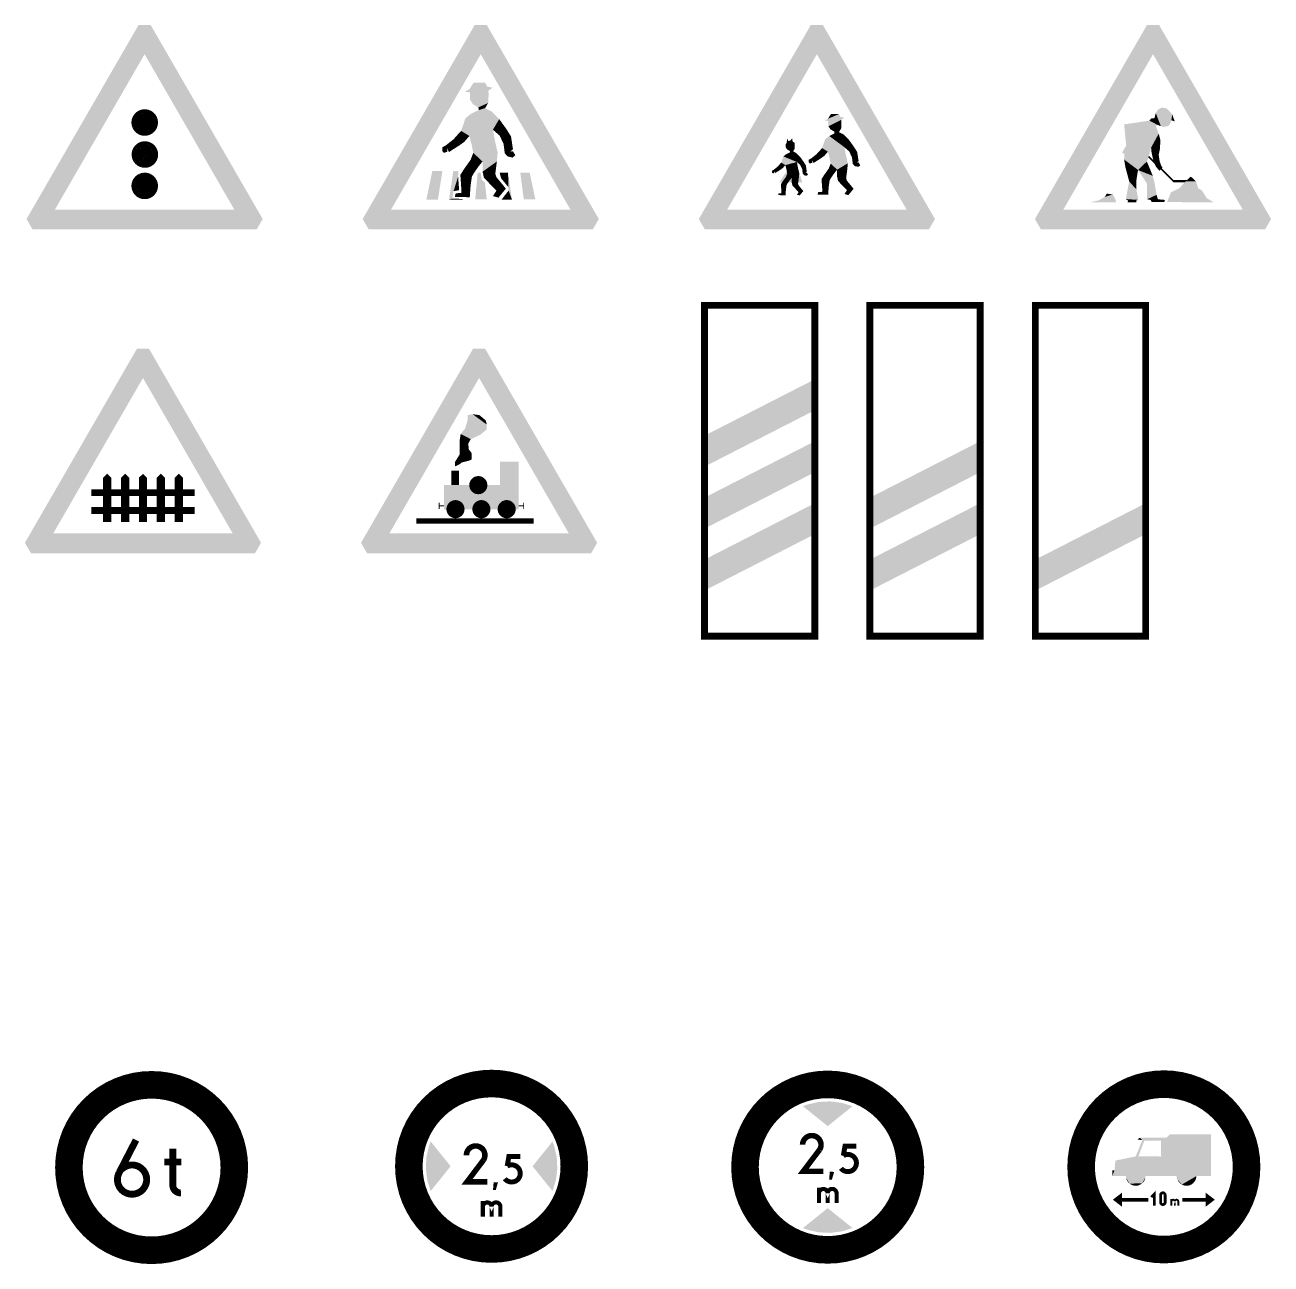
# Model space of a CAD drawing. Extents: x 1216 to 44401, y 2119 to 23617.
# Drawn here: x 11844 to 16865, y 8108 to 13101 of the extents above; entities that cross this region are included whole.
import ezdxf

# ---------------------------------------------------------------- set-up
doc = ezdxf.new("R2010")
doc.units = 0
doc.header["$LTSCALE"] = 10
doc.header["$MEASUREMENT"] = 0
doc.layers.get('0').update_dxf_attribs({"linetype": 'CONTINUOUS'})

# ---------------------------------------------------------------- blocks, each defined once
blk = doc.blocks.new('A11')
at = {"color": 1, "linetype": 'CONTINUOUS'}
for points in [[(-21.8, 741.6), (0, 635.4), (-428.2, 37.8), (-325.3, 72)], [(21.8, 741.6), (-21.8, 741.6), (21.8, 741.6), (0, 635.4)], [(428.2, 37.8), (325.3, 72), (21.8, 741.6), (0, 635.4)], [(-325.3, 72), (-406.4, 0), (-325.3, 72), (-428.2, 37.8)], [(-325.3, 72), (-406.4, 0), (325.3, 72), (406.4, 0)], [(428.2, 37.8), (325.3, 72), (428.2, 37.8), (406.4, 0)]]:
    blk.add_solid(points, dxfattribs=at)
at = {"color": 7, "linetype": 'CONTINUOUS'}
for points in [[(-58.4, 499.8), (22.9, 518.3), (-41.3, 508.3), (15.7, 532.5)], [(-38.4, 496.9), (42.8, 514), (-58.4, 499.8), (22.9, 518.3)], [(-41.3, 508.3), (15.7, 532.5), (-41.3, 508.3), (-25.6, 532.5)], [(-38.4, 469.9), (27.1, 502.6), (-38.4, 496.9), (42.8, 514)], [(-28.4, 454.2), (28.6, 492.7), (-38.4, 469.9), (27.1, 502.6)], [(-8.5, 442.8), (27.1, 458.5), (-28.4, 454.2), (28.6, 492.7)], [(-7.1, 432.9), (15.7, 440), (-8.5, 442.8), (27.1, 458.5)], [(-55.5, 402.9), (44.2, 361.6), (-34.1, 420), (44.2, 361.6)], [(-34.1, 420), (44.2, 361.6), (-7.1, 432.9), (44.2, 361.6)], [(-7.1, 432.9), (44.2, 361.6), (15.7, 440), (44.2, 361.6)], [(15.7, 440), (44.2, 361.6), (40, 427.2), (44.2, 361.6)], [(40, 427.2), (44.2, 361.6), (67, 400.1), (44.2, 361.6)], [(-71.2, 357.4), (-41.3, 339), (-55.5, 402.9), (44.2, 361.6)], [(51.4, 321.8), (-41.3, 339), (44.2, 361.6), (-41.3, 339)], [(67, 400.1), (44.2, 361.6), (92.7, 364.5), (44.2, 361.6)], [(92.7, 364.5), (44.2, 361.6), (92.7, 364.5), (68.5, 340.3)], [(92.7, 364.5), (68.5, 340.3), (109.8, 337.4), (68.5, 340.3)], [(-126.8, 304.7), (-99.7, 326), (-126.8, 304.7), (-121.1, 294.7)], [(-115.4, 280.5), (-121.1, 294.7), (-79.7, 303.3), (-99.7, 326)], [(-99.7, 326), (-79.7, 303.3), (-71.2, 357.4), (-59.8, 317.5)], [(-71.2, 357.4), (-59.8, 317.5), (-71.2, 357.4), (-41.3, 339)], [(61.3, 279), (-32.7, 306.1), (51.4, 321.8), (-41.3, 339)], [(109.8, 337.4), (68.5, 340.3), (109.8, 337.4), (82.7, 310.4)], [(109.8, 337.4), (82.7, 310.4), (116.9, 290.4), (82.7, 310.4)], [(-121.1, 281.9), (-139.6, 297.6), (-121.1, 294.7), (-126.8, 304.7)], [(-133.9, 277.6), (-139.6, 284.7), (-121.1, 281.9), (-139.6, 297.6)], [(-8.1, 228.3), (-37, 252), (6.4, 246.4), (-27, 277.6)], [(6.4, 246.4), (-27, 277.6), (61.3, 279), (-32.7, 306.1)], [(6.4, 246.4), (61.3, 279), (6.4, 209.3), (58.5, 246.3)], [(116.9, 290.4), (82.7, 310.4), (116.9, 290.4), (87, 276.2)], [(116.9, 290.4), (87, 276.2), (106.9, 283.3), (97, 264.8)], [(106.9, 283.3), (97, 264.8), (116.9, 283.3), (115.5, 260.5)], [(116.9, 283.3), (115.5, 260.5), (116.9, 283.3), (125.5, 269.1)], [(-24.2, 205.4), (-58.4, 222.1), (-8.1, 228.3), (-37, 252)], [(6.4, 209.3), (58.5, 246.3), (6.4, 209.3), (52.8, 202.1)], [(-197.2, 108.2), (-155.4, 108.2), (-175.7, 212), (-139, 212)], [(-99.7, 212), (-81.2, 212), (-114.9, 108.2), (-82, 191.7)], [(-114.9, 108.2), (-82, 191.7), (-103.1, 111.5), (-98.4, 138.9)], [(-98.4, 138.9), (-82, 191.7), (-98.4, 138.9), (-78.4, 142.3)], [(-32, 191.8), (-74, 197.9), (-24.2, 205.4), (-58.4, 222.1)], [(-37, 158), (-71.2, 159.4), (-32, 191.8), (-74, 197.9)], [(-11.1, 205.6), (-0.2, 205.6), (-20, 109.5), (4.1, 181.6)], [(-20, 109.5), (1.5, 181.3), (21.8, 109.5), (15.2, 170.1)], [(6.4, 209.3), (52.8, 202.1), (11.5, 187.9), (52.8, 202.1)], [(11.5, 187.9), (52.8, 202.1), (37.1, 160.8), (57.1, 189.3)], [(37.1, 160.8), (57.1, 189.3), (57.1, 140.9), (57.1, 189.3)], [(57.1, 140.9), (57.1, 189.3), (57.1, 140.9), (91.3, 148)], [(68.7, 205.6), (99.1, 205.6), (73.8, 185.5), (100.3, 153.4)], [(100.3, 153.4), (99.1, 205.6), (101, 141.1), (113, 108.2)], [(143.4, 205.6), (177.6, 205.6), (156, 109.5), (197.8, 109.5)], [(-39.8, 116.7), (-69.8, 132.4), (-37, 158), (-71.2, 159.4)], [(57.1, 140.9), (91.3, 148), (44.2, 121), (64.2, 115.3)], [(75.6, 108.2), (113, 108.2), (75.6, 108.2), (101, 141.1)], [(-114.9, 108.2), (-103.1, 111.5), (-65.5, 108.2), (-65.5, 110.7)], [(-94, 118.1), (-91.1, 130.9), (-39.8, 116.7), (-69.8, 132.4)]]:
    blk.add_solid(points, dxfattribs=at)
blk = doc.blocks.new('A12')
at = {"color": 1, "linetype": 'CONTINUOUS'}
for points in [[(-21.8, 741.6), (0, 635.4), (-428.2, 37.8), (-325.3, 72)], [(21.8, 741.6), (-21.8, 741.6), (21.8, 741.6), (0, 635.4)], [(428.2, 37.8), (325.3, 72), (21.8, 741.6), (0, 635.4)], [(-325.3, 72), (-406.4, 0), (-325.3, 72), (-428.2, 37.8)], [(-325.3, 72), (-406.4, 0), (325.3, 72), (406.4, 0)], [(428.2, 37.8), (325.3, 72), (428.2, 37.8), (406.4, 0)]]:
    blk.add_solid(points, dxfattribs=at)
at = {"color": 7, "linetype": 'CONTINUOUS'}
for points in [[(27.9, 395.2), (85.1, 408.2), (39.9, 401.2), (80.1, 418.2)], [(41.9, 393.2), (99.1, 405.2), (27.9, 395.2), (85.1, 408.2)], [(39.9, 401.2), (80.1, 418.2), (39.9, 401.2), (51, 418.2)], [(41.9, 374.1), (88.1, 397.2), (41.9, 393.2), (99.1, 405.2)], [(49, 363.1), (89.1, 390.2), (41.9, 374.1), (88.1, 397.2)], [(63, 355.1), (88.1, 366.1), (49, 363.1), (89.1, 390.2)], [(64, 348.1), (80.1, 353.1), (63, 355.1), (88.1, 366.1)], [(18.9, 294.9), (39.9, 282), (29.9, 327), (100.1, 297.9)], [(29.9, 327), (100.1, 297.9), (44.9, 339), (100.1, 297.9)], [(44.9, 339), (100.1, 297.9), (64, 348.1), (100.1, 297.9)], [(64, 348.1), (100.1, 297.9), (80.1, 353.1), (100.1, 297.9)], [(80.1, 353.1), (100.1, 297.9), (97.1, 344), (100.1, 297.9)], [(97.1, 344), (100.1, 297.9), (116.2, 325), (100.1, 297.9)], [(116.2, 325), (100.1, 297.9), (134.2, 299.9), (100.1, 297.9)], [(-121.4, 264.8), (-72.3, 244.5), (-110.9, 273.2), (-72.3, 244.5)], [(-108.1, 290.1), (-80, 309), (-113, 297.8), (-80.7, 313.9)], [(-110.9, 273.2), (-72.3, 244.5), (-97.6, 279.6), (-72.3, 244.5)], [(-98.3, 284.5), (-80.7, 292.2), (-108.1, 290.1), (-80, 309)], [(-97.6, 279.6), (-86.3, 283.1), (-98.3, 284.5), (-80.7, 292.2)], [(-97.6, 279.6), (-72.3, 244.5), (-86.3, 283.1), (-72.3, 244.5)], [(-86.3, 283.1), (-72.3, 244.5), (-74.4, 276.7), (-72.3, 244.5)], [(-74.4, 276.7), (-72.3, 244.5), (-61.1, 263.4), (-72.3, 244.5)], [(-20.3, 257.8), (-1.2, 272.9), (-20.3, 257.8), (-16.3, 250.8)], [(-12.2, 240.8), (-16.3, 250.8), (12.8, 256.8), (-1.2, 272.9)], [(-1.2, 272.9), (12.8, 256.8), (18.9, 294.9), (26.9, 266.8)], [(18.9, 294.9), (26.9, 266.8), (18.9, 294.9), (39.9, 282)], [(105.1, 269.9), (39.9, 282), (100.1, 297.9), (39.9, 282)], [(112.2, 239.8), (45.9, 258.8), (105.1, 269.9), (39.9, 282)], [(134.2, 299.9), (100.1, 297.9), (134.2, 299.9), (117.2, 282.9)], [(134.2, 299.9), (117.2, 282.9), (146.3, 280.9), (117.2, 282.9)], [(146.3, 280.9), (117.2, 282.9), (146.3, 280.9), (127.2, 261.8)], [(146.3, 280.9), (127.2, 261.8), (151.3, 247.8), (127.2, 261.8)], [(-156.6, 216.4), (-143.2, 226.9), (-156.6, 216.4), (-153.8, 211.5)], [(-150.9, 204.5), (-153.8, 211.5), (-133.4, 215.7), (-143.2, 226.9)], [(-143.2, 226.9), (-133.4, 215.7), (-129.2, 242.4), (-123.6, 222.7)], [(-129.2, 242.4), (-114.4, 233.3), (-121.4, 264.8), (-72.3, 244.5)], [(-129.2, 242.4), (-123.6, 222.7), (-129.2, 242.4), (-114.4, 233.3)], [(-68.8, 224.8), (-114.4, 233.3), (-72.3, 244.5), (-114.4, 233.3)], [(-63.9, 203.8), (-110.2, 217.1), (-68.8, 224.8), (-114.4, 233.3)], [(-61.1, 263.4), (-72.3, 244.5), (-48.4, 245.9), (-72.3, 244.5)], [(-48.4, 245.9), (-72.3, 244.5), (-48.4, 245.9), (-60.4, 233.9)], [(-48.4, 245.9), (-60.4, 233.9), (-40, 232.5), (-60.4, 233.9)], [(-40, 232.5), (-60.4, 233.9), (-40, 232.5), (-53.3, 219.2)], [(-40, 232.5), (-53.3, 219.2), (-36.5, 209.4), (-53.3, 219.2)], [(-16.3, 241.8), (-29.3, 252.8), (-16.3, 250.8), (-20.3, 257.8)], [(-25.3, 238.8), (-29.3, 243.8), (-16.3, 241.8), (-29.3, 252.8)], [(63.3, 204), (42.9, 220.7), (73.5, 216.8), (50, 238.8)], [(73.5, 216.8), (50, 238.8), (112.2, 239.8), (45.9, 258.8)], [(73.5, 216.8), (112.2, 239.8), (73.5, 190.7), (110.2, 216.7)], [(151.3, 247.8), (127.2, 261.8), (151.3, 247.8), (130.2, 237.8)], [(151.3, 247.8), (130.2, 237.8), (144.3, 242.8), (137.2, 229.8)], [(144.3, 242.8), (137.2, 229.8), (151.3, 242.8), (150.3, 226.7)], [(151.3, 242.8), (150.3, 226.7), (151.3, 242.8), (157.3, 232.8)], [(-153.8, 205.2), (-162.9, 212.9), (-153.8, 211.5), (-156.6, 216.4)], [(-160.1, 203.1), (-162.9, 206.6), (-153.8, 205.2), (-162.9, 212.9)], [(-106, 167.5), (-122.9, 175.7), (-98.1, 178.7), (-112.3, 190.4)], [(-98.1, 178.7), (-112.3, 190.4), (-91, 187.7), (-107.4, 203.1)], [(-91, 187.7), (-107.4, 203.1), (-63.9, 203.8), (-110.2, 217.1)], [(-91, 187.7), (-63.9, 203.8), (-91, 169.4), (-65.3, 187.6)], [(-91, 169.4), (-65.3, 187.6), (-91, 169.4), (-68.1, 165.9)], [(-36.5, 209.4), (-53.3, 219.2), (-36.5, 209.4), (-51.2, 202.4)], [(-36.5, 209.4), (-51.2, 202.4), (-41.4, 205.9), (-46.3, 196.7)], [(-41.4, 205.9), (-46.3, 196.7), (-36.5, 205.9), (-37.2, 194.6)], [(-36.5, 205.9), (-37.2, 194.6), (-36.5, 205.9), (-32.3, 198.8)], [(46.4, 178.3), (16.8, 182.6), (51.9, 187.9), (27.9, 199.7)], [(42.9, 154.6), (18.9, 155.6), (46.4, 178.3), (16.8, 182.6)], [(51.9, 187.9), (27.9, 199.7), (63.3, 204), (42.9, 220.7)], [(73.5, 190.7), (110.2, 216.7), (73.5, 190.7), (106.1, 185.6)], [(73.5, 190.7), (106.1, 185.6), (77, 175.6), (106.1, 185.6)], [(77, 175.6), (106.1, 185.6), (95.1, 156.6), (109.1, 176.6)], [(-109.9, 160.8), (-130.6, 163.8), (-106, 167.5), (-122.9, 175.7)], [(-112.3, 144.1), (-129.2, 144.8), (-109.9, 160.8), (-130.6, 163.8)], [(-113.7, 123.8), (-128.5, 131.5), (-112.3, 144.1), (-129.2, 144.8)], [(-91, 169.4), (-68.1, 165.9), (-88.4, 158.8), (-68.1, 165.9)], [(-88.4, 158.8), (-68.1, 165.9), (-75.8, 145.5), (-66, 159.5)], [(-75.8, 145.5), (-66, 159.5), (-66, 135.7), (-66, 159.5)], [(-66, 135.7), (-49.1, 139.2), (-72.3, 125.9), (-62.5, 123.1)], [(-66, 135.7), (-66, 159.5), (-66, 135.7), (-49.1, 139.2)], [(2.8, 126.5), (4.8, 135.5), (40.9, 125.5), (19.9, 136.5)], [(40.9, 125.5), (19.9, 136.5), (42.9, 154.6), (18.9, 155.6)], [(95.1, 156.6), (109.1, 176.6), (109.1, 142.5), (109.1, 176.6)], [(109.1, 142.5), (133.2, 147.5), (100.1, 128.5), (114.2, 124.5)], [(109.1, 142.5), (109.1, 176.6), (109.1, 142.5), (133.2, 147.5)], [(-140.4, 124.5), (-139, 130.8), (-113.7, 123.8), (-128.5, 131.5)]]:
    blk.add_solid(points, dxfattribs=at)
at = {"color": 7}
for points in [[(-113.1, 308.8), (-80.7, 313.9), (-113.1, 308.8), (-106.2, 319.3)], [(-109.7, 314), (-103.4, 320.3), (-109.7, 314), (-107.3, 330.2)], [(-80.7, 313.9), (-106.2, 319.3), (-80.7, 313.9), (-94.6, 323.3)], [(-87.7, 318.6), (-94.6, 323.3), (-87.7, 318.6), (-89.9, 330.9)], [(-113, 297.8), (-80.7, 313.9), (-113, 297.8), (-113.1, 308.8)], [(-109, 211.3), (-136, 171), (-65.8, 212), (-52.9, 170.3)]]:
    blk.add_solid(points, dxfattribs=at)
blk = doc.blocks.new('A15')
at = {"color": 1, "linetype": 'CONTINUOUS'}
for points in [[(-21.8, 741.6), (0, 635.4), (-428.2, 37.8), (-325.3, 72)], [(21.8, 741.6), (-21.8, 741.6), (21.8, 741.6), (0, 635.4)], [(428.2, 37.8), (325.3, 72), (21.8, 741.6), (0, 635.4)], [(-325.3, 72), (-406.4, 0), (-325.3, 72), (-428.2, 37.8)], [(-325.3, 72), (-406.4, 0), (325.3, 72), (406.4, 0)], [(428.2, 37.8), (325.3, 72), (428.2, 37.8), (406.4, 0)]]:
    blk.add_solid(points, dxfattribs=at)
at = {"color": 7, "linetype": 'CONTINUOUS'}
for points in [[(5.3, 403.7), (16, 379.2), (9.9, 422.1), (28.2, 374.7)], [(9.9, 422.1), (28.2, 374.7), (19.1, 435.8), (39, 371.6)], [(19.1, 435.8), (39, 371.6), (32.8, 441.9), (54.3, 374.7)], [(32.8, 441.9), (54.3, 374.7), (49.7, 438.9), (61.9, 382.3)], [(49.7, 438.9), (61.9, 382.3), (69.6, 417.5), (66.5, 396.1)], [(69.6, 417.5), (66.5, 396.1), (78.8, 391.5), (66.5, 396.1)], [(-104.9, 380.8), (9.9, 374.7), (-13.1, 394.5), (16, 379.2)], [(-97.2, 304.3), (20.6, 347.1), (-104.9, 380.8), (9.9, 374.7)], [(-13.1, 394.5), (16, 379.2), (-7, 402.2), (16, 379.2)], [(-7, 402.2), (16, 379.2), (5.3, 403.7), (16, 379.2)], [(-97.2, 304.3), (-7, 296.7), (-97.2, 304.3), (20.6, 347.1)], [(-7, 296.7), (20.6, 347.1), (-7, 296.7), (26.7, 324.2)], [(-7, 296.7), (26.7, 324.2), (-5.4, 279.8), (25.2, 293.6)], [(-112.6, 278.3), (-19.2, 252.3), (-97.2, 304.3), (-11.5, 279.8)], [(-103.4, 273.7), (-22.3, 246.2), (-112.6, 278.3), (-19.2, 252.3)], [(-104.9, 253.8), (-54.4, 215.6), (-103.4, 273.7), (-22.3, 246.2)], [(-97.2, 304.3), (-11.5, 279.8), (-97.2, 304.3), (-7, 296.7)], [(-5.4, 279.8), (25.2, 293.6), (2.2, 244.7), (20.6, 270.7)], [(-100.3, 226.3), (-54.4, 215.6), (-104.9, 253.8), (-54.4, 215.6)], [(-86.5, 174.3), (-60.5, 177.4), (-100.3, 226.3), (-54.4, 215.6)], [(-54.4, 215.6), (-0.8, 194.2), (-54.4, 215.6), (-22.3, 246.2)], [(-16.8, 260.8), (-14.9, 267.6), (4.8, 239.5), (0.6, 252.3)], [(2.2, 244.7), (20.6, 270.7), (11.4, 226.3), (23.7, 249.2)], [(11.4, 226.3), (23.7, 249.2), (11.4, 226.3), (29.8, 230.9)], [(11.4, 226.3), (29.8, 230.9), (23.7, 212.5), (34.4, 224.8)], [(-22.1, 166.5), (5.3, 169.7), (-54.4, 215.6), (-0.8, 194.2)], [(27.6, 217.1), (31.7, 221.7), (74.2, 171.2), (75.2, 178.9)], [(135.4, 191.1), (118.5, 174.3), (141.5, 188.1), (155.3, 174.3)], [(-98.4, 110.1), (-52.9, 107), (-86.5, 174.3), (-60.5, 145.2)], [(-86.5, 174.3), (-60.5, 145.2), (-86.5, 174.3), (-60.5, 177.4)], [(-21.8, 109.3), (12.9, 125.4), (-22.1, 166.5), (5.3, 169.7)], [(65, 134.5), (176.7, 142.2), (51.2, 99.4), (195.1, 113.1)], [(95.6, 149.8), (164.5, 148.3), (65, 134.5), (176.7, 142.2)], [(74.2, 171.2), (75.2, 178.9), (115.7, 171.2), (123.1, 178.9)], [(118.5, 174.3), (155.3, 174.3), (95.6, 149.8), (164.5, 148.3)], [(-227.1, 98.6), (-196.7, 105.5), (-134, 98.6), (-136.7, 110.1)], [(-196.7, 105.5), (-136.7, 110.1), (-175.3, 117.7), (-146.2, 126.9)], [(-175.3, 117.7), (-146.2, 126.9), (-175.3, 117.7), (-167.6, 129.9)], [(-91.2, 104.9), (-60.5, 105.5), (-98.4, 110.1), (-52.9, 107)], [(-91.6, 98.6), (-60.5, 97.8), (-91.2, 104.9), (-60.5, 105.5)], [(-8.5, 107), (17.7, 109.3), (-21.8, 109.3), (12.9, 125.4)], [(-8.5, 107), (43.6, 107), (-8.5, 107), (17.7, 109.3)], [(-5.1, 99.2), (40.5, 99.4), (-8.5, 107), (43.6, 107)], [(51.2, 99.4), (195.1, 113.1), (51.2, 99.4), (221.1, 97.8)]]:
    blk.add_solid(points, dxfattribs=at)
blk = doc.blocks.new('A23')
at = {"color": 7, "linetype": 'CONTINUOUS'}
for points in [[(-130, 288.3, 0, 30, 0), (-130, 273.4, 30, 30, 0), (-130, 113.4, 30, 30, 0)], [(-65, 288.3, 0, 30, 0), (-65, 273.4, 30, 30, 0), (-65, 113.4, 30, 30, 0)], [(0, 288.3, 0, 30, 0), (0, 273.4, 30, 30, 0), (0, 113.4, 30, 30, 0)], [(65, 288.3, 0, 30, 0), (65, 273.4, 30, 30, 0), (65, 113.4, 30, 30, 0)], [(130, 288.3, 0, 30, 0), (130, 273.4, 30, 30, 0), (130, 113.4, 30, 30, 0)]]:
    blk.add_lwpolyline(points, format="xyseb", dxfattribs=at)
at = {"color": 7, "linetype": 'CONTINUOUS', "const_width": 25}
for points in [[(187.2, 219.7), (-187.2, 219.7)], [(187.2, 155.1), (-187.2, 155.1)]]:
    blk.add_lwpolyline(points, dxfattribs=at)
at = {"color": 1, "linetype": 'CONTINUOUS'}
for points in [[(-21.8, 741.6), (0, 635.4), (-428.2, 37.8), (-325.3, 72)], [(21.8, 741.6), (-21.8, 741.6), (21.8, 741.6), (0, 635.4)], [(428.2, 37.8), (325.3, 72), (21.8, 741.6), (0, 635.4)], [(-325.3, 72), (-406.4, 0), (-325.3, 72), (-428.2, 37.8)], [(-325.3, 72), (-406.4, 0), (325.3, 72), (406.4, 0)], [(428.2, 37.8), (325.3, 72), (428.2, 37.8), (406.4, 0)]]:
    blk.add_solid(points, dxfattribs=at)
blk = doc.blocks.new('A24')
at = {"color": 7, "const_width": 32.8}
for points in [[(-19.3, 246.8, 1), (13.6, 246.8, 1)], [(-102.1, 159.7, 1), (-69.3, 159.7, 1)], [(-8.1, 159.7, 1), (24.7, 159.7, 1)], [(83.6, 159.7, 1), (116.4, 159.7, 1)]]:
    blk.add_lwpolyline(points, format="xyb", close=True, dxfattribs=at)
at = {"color": 7}
for points, const_width in [([(-127.5, 172), (-145.2, 172), (-145.2, 183.3)], 3.25), ([(144, 172), (161.7, 172), (161.7, 183.3)], 3.25), ([(-127.5, 172), (-145.2, 172), (-145.2, 160.7)], 3.25), ([(144, 172), (161.7, 172), (161.7, 160.7)], 3.25), ([(-227.2, 116.8), (198.3, 116.8)], 20.3)]:
    blk.add_lwpolyline(points, dxfattribs=dict(at, const_width=const_width))
at = {"color": 1, "linetype": 'CONTINUOUS'}
for points in [[(-21.8, 741.6), (0, 635.4), (-428.2, 37.8), (-325.3, 72)], [(21.8, 741.6), (-21.8, 741.6), (21.8, 741.6), (0, 635.4)], [(428.2, 37.8), (325.3, 72), (21.8, 741.6), (0, 635.4)], [(-325.3, 72), (-406.4, 0), (-325.3, 72), (-428.2, 37.8)], [(-325.3, 72), (-406.4, 0), (325.3, 72), (406.4, 0)], [(428.2, 37.8), (325.3, 72), (428.2, 37.8), (406.4, 0)]]:
    blk.add_solid(points, dxfattribs=at)
at = {"color": 7}
for points in [[(-41.6, 500.6), (27.8, 448.8), (-23.9, 504.3), (27.8, 466.5)], [(-41.6, 482.9), (6.4, 431.1), (-41.6, 500.6), (27.8, 448.8)], [(-23.9, 504.3), (27.8, 466.5), (1.3, 500.6), (24, 481.6)], [(-66.9, 432.4), (-30.2, 413.5), (-50.5, 452.6), (-4.4, 425.4)], [(-50.5, 452.6), (-4.4, 425.4), (-41.6, 482.9), (6.4, 431.1)], [(-70.7, 407.1), (-39.1, 398.3), (-66.9, 432.4), (-30.2, 413.5)], [(-70.7, 379.4), (-37.8, 376.8), (-70.7, 407.1), (-39.1, 398.3)], [(-70.7, 357.9), (-27.7, 364.2), (-70.7, 379.4), (-37.8, 376.8)], [(-70.7, 357.9), (-26.5, 347.8), (-70.7, 357.9), (-27.7, 364.2)], [(-87.1, 331.4), (-70.7, 322.6), (-70.7, 357.9), (-63.1, 328.9)], [(-87.1, 315), (-87.1, 331.4), (-87.1, 315), (-70.7, 322.6)], [(-70.7, 357.9), (-63.1, 328.9), (-70.7, 357.9), (-38.5, 335.2)], [(-70.7, 357.9), (-38.5, 335.2), (-70.7, 357.9), (-27.7, 339)], [(-70.7, 357.9), (-27.7, 339), (-70.7, 357.9), (-26.5, 347.8)], [(75.8, 331.4), (144, 331.4), (75.8, 246.8), (144, 246.8)], [(-101, 299.9), (-73.2, 299.9), (-101, 246.8), (-73.2, 246.8)], [(-127.5, 246.8), (-127.5, 159.7), (144, 246.8), (144, 159.7)]]:
    blk.add_solid(points, dxfattribs=at)
blk = doc.blocks.new('A25a')
at = {"color": 7, "const_width": 25}
blk.add_lwpolyline([(-200, 1200), (200, 1200), (200, 0), (-200, 0)], close=True, dxfattribs=at)
at = {"color": 1}
for points in [[(-200, 727.3), (-200, 615), (200, 931.8), (200, 819.5)], [(-200, 502.7), (-200, 390.3), (200, 707.2), (200, 594.9)], [(-200, 278), (-200, 165.7), (200, 482.6), (200, 370.3)]]:
    blk.add_solid(points, dxfattribs=at)
blk = doc.blocks.new('A25b')
at = {"color": 7, "const_width": 25}
blk.add_lwpolyline([(-200, 1200), (200, 1200), (200, 0), (-200, 0)], close=True, dxfattribs=at)
at = {"color": 1}
for points in [[(-200, 502.7), (-200, 390.3), (200, 707.2), (200, 594.9)], [(-200, 278), (-200, 165.7), (200, 482.6), (200, 370.3)]]:
    blk.add_solid(points, dxfattribs=at)
blk = doc.blocks.new('A25c')
at = {"color": 7, "const_width": 25}
blk.add_lwpolyline([(-200, 1200), (200, 1200), (200, 0), (-200, 0)], close=True, dxfattribs=at)
at = {"color": 1}
blk.add_solid([(-200, 278), (-200, 165.7), (200, 482.6), (200, 370.3)], dxfattribs=at)
blk = doc.blocks.new('B13')
at = {"color": 1, "const_width": 100}
blk.add_lwpolyline([(-300, 300, 1), (300, 300, 1)], format="xyb", close=True, dxfattribs=at)
at = {"color": 7, "const_width": 25}
for points in [[(-56.6, 399.8), (-118.2, 280.4, 14.980329), (-110.2, 292, 1.874312)], [(76.9, 368.2), (76.9, 236.3, 0.423907), (106.2, 208, 0.483793)]]:
    blk.add_lwpolyline(points, format="xyb", dxfattribs=at)
blk.add_lwpolyline([(107.7, 320), (46.2, 320)], dxfattribs=at)
blk = doc.blocks.new('*U157', base_point=(0, 448.6))
at = {"color": 0}
for points in [[(0, 448.6), (-90, 521), (-50.3, 533.2)], [(-50.3, 533.2), (-9, 538.4), (32.5, 536.4)], [(-50.3, 533.2), (32.5, 536.4), (90, 521)], [(90, 521), (0, 448.6), (-50.3, 533.2)], [(32.5, 536.4), (73.1, 527.1), (90, 521)]]:
    blk.add_solid(points, dxfattribs=at)
blk = doc.blocks.new('*U158', base_point=(0, 448.6))
at = {"color": 0}
for points in [[(0, 448.6), (-90, 521), (-50.3, 533.2)], [(-50.3, 533.2), (-9, 538.4), (32.5, 536.4)], [(-50.3, 533.2), (32.5, 536.4), (90, 521)], [(90, 521), (0, 448.6), (-50.3, 533.2)], [(32.5, 536.4), (73.1, 527.1), (90, 521)]]:
    blk.add_solid(points, dxfattribs=at)
blk = doc.blocks.new('B16')
at = {"color": 1, "const_width": 100}
blk.add_lwpolyline([(-300, 300, 1), (300, 300, 1)], format="xyb", close=True, dxfattribs=at)
at = {"color": 7}
for points, const_width in [([(-16, 284.5), (-89, 284.5), (-29.2, 363.5, 1.319028), (-91.2, 380.9, 0.270546)], 20), ([(48.1, 295.9, 2.251344), (56.5, 341.4), (62.7, 376), (103.7, 376)], 18), ([(-31.5, 226), (-31.5, 169.4), (-31.5, 205, -1), (0, 205), (0, 169.4), (0, 205, -1), (32.1, 205), (32.1, 169.4)], 15)]:
    blk.add_lwpolyline(points, format="xyb", dxfattribs=dict(at, const_width=const_width))
blk.add_solid([(7.5, 283.2), (23.3, 282.8), (5.2, 254.8), (15.3, 254.8)], dxfattribs=at)
at = {"color": 7, "xscale": -1}
blk.add_blockref('*U158', (0, 448.6), dxfattribs=at)
at = {"color": 7, "rotation": 180}
blk.add_blockref('*U158', (0, 151.4), dxfattribs=at)
blk = doc.blocks.new('*U160', base_point=(-8829.7, -49307.1))
at = {"color": 0}
for points in [[(-8829.7, -49307.1), (-8965.5, -49307.1), (-8964.3, -49318.9)], [(-8830.5, -49316.5), (-8829.7, -49307.1), (-8964.3, -49318.9)], [(-8830.5, -49316.5), (-8964.3, -49318.9), (-8940.3, -49358.7)], [(-8964.3, -49318.9), (-8961, -49330.2), (-8955.8, -49340.9)], [(-8964.3, -49318.9), (-8955.8, -49340.9), (-8940.3, -49358.7)], [(-8955.8, -49340.9), (-8948.8, -49350.4), (-8940.3, -49358.7)], [(-8853, -49357.1), (-8830.5, -49316.5), (-8940.3, -49358.7)], [(-8940.3, -49358.7), (-8896.4, -49373.8), (-8853, -49357.1)], [(-8940.3, -49358.7), (-8930.5, -49365.3), (-8919.7, -49370.1)], [(-8940.3, -49358.7), (-8919.7, -49370.1), (-8896.4, -49373.8)], [(-8896.4, -49373.8), (-8873.2, -49369.3), (-8853, -49357.1)], [(-8873.2, -49369.3), (-8862.6, -49364.1), (-8853, -49357.1)], [(-8853, -49357.1), (-8838.2, -49338.8), (-8830.5, -49316.5)], [(-8853, -49357.1), (-8844.8, -49348.6), (-8838.2, -49338.8)], [(-8838.2, -49338.8), (-8833.4, -49328), (-8830.5, -49316.5)], [(-8919.7, -49370.1), (-8908.2, -49373), (-8896.4, -49373.8)], [(-8896.4, -49373.8), (-8884.6, -49372.5), (-8873.2, -49369.3)]]:
    blk.add_solid(points, dxfattribs=at)
blk = doc.blocks.new('*U161', base_point=(-8612.5, -49307.1))
at = {"color": 0}
for points in [[(-8612.5, -49307.1), (-8611.3, -49318.9), (-8608, -49330.2)], [(-8476.7, -49307.1), (-8612.5, -49307.1), (-8608, -49330.2)], [(-8476.7, -49307.1), (-8608, -49330.2), (-8577.5, -49365.3)], [(-8608, -49330.2), (-8602.8, -49340.9), (-8595.9, -49350.4)], [(-8608, -49330.2), (-8595.9, -49350.4), (-8577.5, -49365.3)], [(-8595.9, -49350.4), (-8587.3, -49358.7), (-8577.5, -49365.3)], [(-8491.8, -49348.6), (-8476.7, -49307.1), (-8577.5, -49365.3)], [(-8577.5, -49365.3), (-8531.6, -49372.5), (-8491.8, -49348.6)], [(-8577.5, -49365.3), (-8566.7, -49370.1), (-8555.2, -49373)], [(-8577.5, -49365.3), (-8555.2, -49373), (-8531.6, -49372.5)], [(-8531.6, -49372.5), (-8509.6, -49364.1), (-8491.8, -49348.6)], [(-8531.6, -49372.5), (-8520.2, -49369.3), (-8509.6, -49364.1)], [(-8509.6, -49364.1), (-8500, -49357.1), (-8491.8, -49348.6)], [(-8491.8, -49348.6), (-8480.4, -49328), (-8476.7, -49307.1)], [(-8491.8, -49348.6), (-8485.2, -49338.8), (-8480.4, -49328)], [(-8480.4, -49328), (-8477.5, -49316.5), (-8476.7, -49307.1)], [(-8555.2, -49373), (-8543.4, -49373.8), (-8531.6, -49372.5)]]:
    blk.add_solid(points, dxfattribs=at)
blk = doc.blocks.new('B17')
at = {"color": 1, "const_width": 100}
blk.add_lwpolyline([(-300, 300, 1), (300, 300, 1)], format="xyb", close=True, dxfattribs=at)
for points, const_width in [([(-56.6, 180.9), (-152.1, 180.9)], 13.5), ([(-45.4, 190.5), (-34.9, 201.2), (-34.9, 159.6)], 10), ([(152.1, 180.9), (67.4, 180.9)], 13.5)]:
    blk.add_lwpolyline(points, dxfattribs=dict(const_width=const_width))
at = {"const_width": 10}
blk.add_lwpolyline([(-11.8, 197.6), (-11.8, 171.5, 1), (4.8, 171.5), (4.8, 197.6, 1)], format="xyb", close=True, dxfattribs=at)
at = {"const_width": 7}
blk.add_lwpolyline([(27.5, 183.7), (27.5, 158.8), (27.5, 174.5, -1), (39.8, 174.5), (39.8, 158.8), (39.8, 174.5, -1), (52.2, 174.5), (52.2, 158.8)], format="xyb", dxfattribs=at)
at = {"color": 7}
for points in [[(-8.3, 266.3), (21.5, 417.8), (-8.3, 266.3), (9.5, 405.7)], [(170.5, 266.3), (170.5, 417.8), (-8.3, 266.3), (21.5, 417.8)], [(-78, 396.9), (-70.8, 394.8), (-102.1, 337.9), (-92.2, 338.2)], [(-78, 396.9), (-87.6, 405.7), (-78, 396.9), (-95.8, 398.8)], [(-10.1, 394.8), (9.5, 405.7), (-10.1, 394.8), (-87.6, 405.7)], [(-10.1, 394.8), (-87.6, 405.7), (-70.8, 394.8), (-78, 396.9)], [(-10.1, 337.5), (9.5, 405.7), (-10.1, 394.8), (9.5, 405.7)], [(-8.3, 266.3), (9.5, 405.7), (-8.3, 266.3), (-10.1, 337.5)], [(-92.2, 338.2), (-187.1, 266.3), (-92.2, 338.2), (-178.9, 287.2)], [(-10.1, 337.5), (-8.3, 266.3), (-92.2, 338.2), (-187.1, 266.3)], [(-92.2, 338.2), (-178.9, 287.2), (-92.2, 338.2), (-175.7, 322.7)], [(-92.2, 338.2), (-175.7, 322.7), (-92.2, 338.2), (-102.1, 337.9)], [(-187.1, 266.3), (-178.9, 287.2), (-187.1, 266.3), (-187.1, 287.2)]]:
    blk.add_solid(points, dxfattribs=at)
for points in [[(-184.9, 180.9), (-152.1, 180.9), (-184.9, 180.9), (-152.1, 206.1)], [(-184.9, 180.9), (-152.1, 180.9), (-184.9, 180.9), (-152.1, 155.7)], [(184.9, 180.9), (152.1, 180.9), (184.9, 180.9), (152.1, 206.1)], [(184.9, 180.9), (152.1, 180.9), (184.9, 180.9), (152.1, 155.7)]]:
    blk.add_solid(points)
at = {"color": 7, "xscale": 0.5227200000000001, "yscale": 0.5227200000000001, "zscale": 0.5227200000000001}
for name, p in [('*U160', (-66.6, 266.3)), ('*U161', (46.9, 266.3))]:
    blk.add_blockref(name, p, dxfattribs=at)
blk = doc.blocks.new('A10')
at = {"color": 1, "linetype": 'CONTINUOUS'}
for points in [[(-21.8, 741.6), (0, 635.4), (-428.2, 37.8), (-325.3, 72)], [(21.8, 741.6), (-21.8, 741.6), (21.8, 741.6), (0, 635.4)], [(428.2, 37.8), (325.3, 72), (21.8, 741.6), (0, 635.4)], [(-325.3, 72), (-406.4, 0), (-325.3, 72), (-428.2, 37.8)], [(-325.3, 72), (-406.4, 0), (325.3, 72), (406.4, 0)], [(428.2, 37.8), (325.3, 72), (428.2, 37.8), (406.4, 0)]]:
    blk.add_solid(points, dxfattribs=at)
at = {"color": 1}
for points in [[(-46.2, 399.9), (-43.4, 407.8), (-46.2, 399.9), (0.4, 387.7)], [(-43.4, 407.8), (-39.2, 415.1), (-43.4, 407.8), (0.4, 387.7)], [(-39.2, 415.1), (-33.8, 421.5), (-39.2, 415.1), (0.4, 387.7)], [(-33.9, 421.6), (-27.4, 427), (-33.9, 421.6), (0.4, 387.7)], [(-27.5, 427), (-20.2, 431.2), (-27.5, 427), (0.4, 387.7)], [(-20.2, 431.2), (-12.3, 434.1), (-20.2, 431.2), (0.4, 387.7)], [(-12.3, 434.2), (-4.1, 435.6), (-12.3, 434.2), (0.4, 387.7)], [(-4.1, 435.7), (4.3, 435.7), (-4.1, 435.7), (0.4, 387.7)], [(4.3, 435.7), (12.6, 434.3), (4.3, 435.7), (0.4, 387.7)], [(12.6, 434.3), (20.5, 431.4), (12.6, 434.3), (0.4, 387.7)], [(20.5, 431.5), (27.8, 427.3), (20.5, 431.5), (0.4, 387.7)], [(27.8, 427.3), (34.2, 421.9), (27.8, 427.3), (0.4, 387.7)], [(34.3, 422), (39.7, 415.5), (34.3, 422), (0.4, 387.7)], [(39.7, 415.5), (43.9, 408.3), (39.7, 415.5), (0.4, 387.7)], [(44, 408.3), (46.8, 400.4), (44, 408.3), (0.4, 387.7)], [(-47.6, 391.6), (-46.2, 399.9), (-47.6, 391.6), (0.4, 387.7)], [(-47.6, 383.2), (-47.6, 391.6), (-47.6, 383.2), (0.4, 387.7)], [(-46.1, 374.9), (-47.5, 383.2), (-46.1, 374.9), (0.4, 387.7)], [(-43.2, 367.1), (-46, 374.9), (-43.2, 367.1), (0.4, 387.7)], [(-38.9, 359.8), (-43.1, 367.1), (-38.9, 359.8), (0.4, 387.7)], [(-33.5, 353.4), (-38.9, 359.8), (-33.5, 353.4), (0.4, 387.7)], [(-27, 348), (-33.5, 353.4), (-27, 348), (0.4, 387.7)], [(-19.7, 343.9), (-27, 348.1), (-19.7, 343.9), (0.4, 387.7)], [(-11.8, 341), (-19.7, 343.9), (-11.8, 341), (0.4, 387.7)], [(-3.5, 339.6), (-11.8, 341.1), (-3.5, 339.6), (0.4, 387.7)], [(4.9, 339.7), (-3.5, 339.7), (4.9, 339.7), (0.4, 387.7)], [(46.9, 400.4), (48.3, 392.1), (46.9, 400.4), (0.4, 387.7)], [(48.4, 392.2), (48.4, 383.8), (48.4, 392.2), (0.4, 387.7)], [(21, 344.1), (13.1, 341.2), (21, 344.1), (0.4, 387.7)], [(13.1, 341.2), (4.9, 339.7), (13.1, 341.2), (0.4, 387.7)], [(48.4, 383.8), (47, 375.5), (48.4, 383.8), (0.4, 387.7)], [(47, 375.5), (44.2, 367.6), (47, 375.5), (0.4, 387.7)], [(44.2, 367.6), (40, 360.3), (44.2, 367.6), (0.4, 387.7)], [(40, 360.3), (34.6, 353.8), (40, 360.3), (0.4, 387.7)], [(34.7, 353.8), (28.2, 348.4), (34.7, 353.8), (0.4, 387.7)], [(28.3, 348.4), (21, 344.2), (28.3, 348.4), (0.4, 387.7)]]:
    blk.add_solid(points, dxfattribs=at)
blk.add_solid([(-45.6, 386.7), (-45.6, 386.7), (-45.6, 386.7)])
blk.add_solid([(-45.6, 386.7), (-45.6, 386.7), (-45.6, 386.7)])
at = {"color": 50}
for points in [[(-19.7, 315.2), (-11.8, 318.1), (-19.7, 315.2), (0.9, 271.6)], [(-11.8, 318.1), (-3.5, 319.6), (-11.8, 318.1), (0.9, 271.6)], [(-3.5, 319.6), (4.9, 319.6), (-3.5, 319.6), (0.9, 271.6)], [(4.9, 319.7), (13.1, 318.2), (4.9, 319.7), (0.9, 271.6)], [(13.2, 318.3), (21, 315.4), (13.2, 318.3), (0.9, 271.6)], [(-47.1, 275.6), (-45.6, 283.8), (-47.1, 275.6), (0.9, 271.6)], [(-47, 267.2), (-47, 275.6), (-47, 267.2), (0.9, 271.6)], [(-45.5, 258.9), (-47, 267.2), (-45.5, 258.9), (0.9, 271.6)], [(-45.7, 283.8), (-42.8, 291.7), (-45.7, 283.8), (0.9, 271.6)], [(-42.6, 251), (-45.5, 258.9), (-42.6, 251), (0.9, 271.6)], [(-42.9, 291.8), (-38.7, 299), (-42.9, 291.8), (0.9, 271.6)], [(-38.4, 243.8), (-42.6, 251), (-38.4, 243.8), (0.9, 271.6)], [(-38.7, 299.1), (-33.3, 305.5), (-38.7, 299.1), (0.9, 271.6)], [(-32.9, 237.4), (-38.3, 243.8), (-32.9, 237.4), (0.9, 271.6)], [(-33.3, 305.5), (-26.9, 310.9), (-33.3, 305.5), (0.9, 271.6)], [(-26.5, 232), (-32.9, 237.4), (-26.5, 232), (0.9, 271.6)], [(-26.9, 311), (-19.7, 315.2), (-26.9, 311), (0.9, 271.6)], [(-19.2, 227.8), (-26.4, 232), (-19.2, 227.8), (0.9, 271.6)], [(-11.3, 225), (-19.2, 227.9), (-11.3, 225), (0.9, 271.6)], [(-3, 223.6), (-11.2, 225.1), (-3, 223.6), (0.9, 271.6)], [(5.4, 223.6), (-3, 223.6), (5.4, 223.6), (0.9, 271.6)], [(21.1, 315.4), (28.3, 311.2), (21.1, 315.4), (0.9, 271.6)], [(28.4, 311.3), (34.8, 305.9), (28.4, 311.3), (0.9, 271.6)], [(34.8, 305.9), (40.2, 299.5), (34.8, 305.9), (0.9, 271.6)], [(40.3, 299.5), (44.5, 292.2), (40.3, 299.5), (0.9, 271.6)], [(44.5, 292.3), (47.4, 284.4), (44.5, 292.3), (0.9, 271.6)], [(47.4, 284.4), (48.9, 276.1), (47.4, 284.4), (0.9, 271.6)], [(48.9, 276.1), (48.9, 267.7), (48.9, 276.1), (0.9, 271.6)], [(21.6, 228.1), (13.7, 225.2), (21.6, 228.1), (0.9, 271.6)], [(13.7, 225.1), (5.4, 223.7), (13.7, 225.1), (0.9, 271.6)], [(49, 267.7), (47.5, 259.4), (49, 267.7), (0.9, 271.6)], [(47.6, 259.4), (44.7, 251.5), (47.6, 259.4), (0.9, 271.6)], [(44.7, 251.5), (40.5, 244.2), (44.7, 251.5), (0.9, 271.6)], [(40.6, 244.2), (35.2, 237.8), (40.6, 244.2), (0.9, 271.6)], [(35.2, 237.7), (28.8, 232.3), (35.2, 237.7), (0.9, 271.6)], [(28.8, 232.3), (21.5, 228.1), (28.8, 232.3), (0.9, 271.6)]]:
    blk.add_solid(points, dxfattribs=at)
at = {"color": 3}
for points in [[(-43.4, 177.9), (-39.2, 185.2), (-43.4, 177.9), (0.4, 157.8)], [(-39.2, 185.2), (-33.8, 191.6), (-39.2, 185.2), (0.4, 157.8)], [(-33.9, 191.7), (-27.4, 197.1), (-33.9, 191.7), (0.4, 157.8)], [(-27.5, 197.1), (-20.2, 201.3), (-27.5, 197.1), (0.4, 157.8)], [(-20.2, 201.4), (-12.3, 204.2), (-20.2, 201.4), (0.4, 157.8)], [(-12.3, 204.3), (-4.1, 205.7), (-12.3, 204.3), (0.4, 157.8)], [(-4.1, 205.8), (4.3, 205.8), (-4.1, 205.8), (0.4, 157.8)], [(4.3, 205.8), (12.6, 204.4), (4.3, 205.8), (0.4, 157.8)], [(12.6, 204.4), (20.5, 201.6), (12.6, 204.4), (0.4, 157.8)], [(20.5, 201.6), (27.8, 197.4), (20.5, 201.6), (0.4, 157.8)], [(27.8, 197.4), (34.2, 192), (27.8, 197.4), (0.4, 157.8)], [(34.3, 192.1), (39.7, 185.6), (34.3, 192.1), (0.4, 157.8)], [(39.7, 185.7), (43.9, 178.4), (39.7, 185.7), (0.4, 157.8)], [(-47.6, 161.7), (-46.2, 170), (-47.6, 161.7), (0.4, 157.8)], [(-47.6, 153.3), (-47.6, 161.7), (-47.6, 153.3), (0.4, 157.8)], [(-46.1, 145), (-47.5, 153.3), (-46.1, 145), (0.4, 157.8)], [(-46.2, 170), (-43.4, 177.9), (-46.2, 170), (0.4, 157.8)], [(-43.2, 137.2), (-46, 145.1), (-43.2, 137.2), (0.4, 157.8)], [(-38.9, 129.9), (-43.1, 137.2), (-38.9, 129.9), (0.4, 157.8)], [(-33.5, 123.5), (-38.9, 129.9), (-33.5, 123.5), (0.4, 157.8)], [(-27, 118.1), (-33.5, 123.5), (-27, 118.1), (0.4, 157.8)], [(-19.7, 114), (-27, 118.2), (-19.7, 114), (0.4, 157.8)], [(-11.8, 111.2), (-19.7, 114), (-11.8, 111.2), (0.4, 157.8)], [(-3.5, 109.8), (-11.8, 111.2), (-3.5, 109.8), (0.4, 157.8)], [(4.9, 109.8), (-3.5, 109.8), (4.9, 109.8), (0.4, 157.8)], [(44, 178.4), (46.8, 170.5), (44, 178.4), (0.4, 157.8)], [(46.9, 170.5), (48.3, 162.3), (46.9, 170.5), (0.4, 157.8)], [(48.4, 162.3), (48.4, 153.9), (48.4, 162.3), (0.4, 157.8)], [(28.3, 118.5), (21, 114.3), (28.3, 118.5), (0.4, 157.8)], [(34.7, 123.9), (28.2, 118.5), (34.7, 123.9), (0.4, 157.8)], [(40, 130.4), (34.6, 123.9), (40, 130.4), (0.4, 157.8)], [(44.2, 137.7), (40, 130.4), (44.2, 137.7), (0.4, 157.8)], [(47, 145.6), (44.2, 137.7), (47, 145.6), (0.4, 157.8)], [(48.4, 153.9), (47, 145.6), (48.4, 153.9), (0.4, 157.8)], [(13.1, 111.3), (4.9, 109.8), (13.1, 111.3), (0.4, 157.8)], [(21, 114.2), (13.1, 111.4), (21, 114.2), (0.4, 157.8)]]:
    blk.add_solid(points, dxfattribs=at)

msp = doc.modelspace()

# ---------------------------------------------------------------- linework, layer by layer
at = {"color": 1, "const_width": 111.1}
msp.add_lwpolyline([(13390.7, 8501.9, 1), (14057.4, 8501.9, 1)], format="xyb", close=True, dxfattribs=at)
at = {"color": 7}
for points, const_width in [([(13706.3, 8439.3), (13625.2, 8439.3), (13691.7, 8527.2, 1.319028), (13622.7, 8546.5, 0.270546)], 22.2), ([(13777.5, 8452, 2.251344), (13786.9, 8502.5), (13793.8, 8541), (13839.3, 8541)], 20), ([(13689, 8361.9), (13689, 8298.9), (13689, 8338.5, -1), (13724.1, 8338.5), (13724.1, 8298.9), (13724.1, 8338.5, -1), (13759.7, 8338.5), (13759.7, 8298.9)], 16.7)]:
    msp.add_lwpolyline(points, format="xyb", dxfattribs=dict(at, const_width=const_width))
msp.add_solid([(13732.4, 8437.9), (13749.9, 8437.4), (13729.8, 8406.3), (13741.1, 8406.3)], dxfattribs=at)

# ---------------------------------------------------------------- block references
at = {"linetype": 'CONTINUOUS', "xscale": 1.111111111111, "yscale": 1.111111111111, "zscale": 1.111111111111}
for name, p in [('A10', (12325.9, 12276.5)), ('A11', (13680.4, 12276.5)), ('A12', (15034.9, 12276.5)), ('A15', (16389.5, 12276.5)), ('A25a', (14804.1, 10637.3)), ('A25b', (15470.8, 10637.3)), ('A25c', (16137.5, 10637.3)), ('A23', (12319.3, 10972)), ('A24', (13673.8, 10972)), ('B17', (16433.1, 8166.2)), ('B13', (12354.1, 8163.4)), ('B16', (15078.6, 8165.1))]:
    msp.add_blockref(name, p, dxfattribs=at)
at = {"color": 7, "yscale": 1.111111111111, "zscale": 1.111111111111}
for p, xscale, rotation in [((13559, 8501.9), 1.111111111111, 90), ((13889.2, 8501.9), -1.111111111111, 270)]:
    msp.add_blockref('*U157', p, dxfattribs=dict(at, xscale=xscale, rotation=rotation))

doc.saveas('drawing.dxf')
